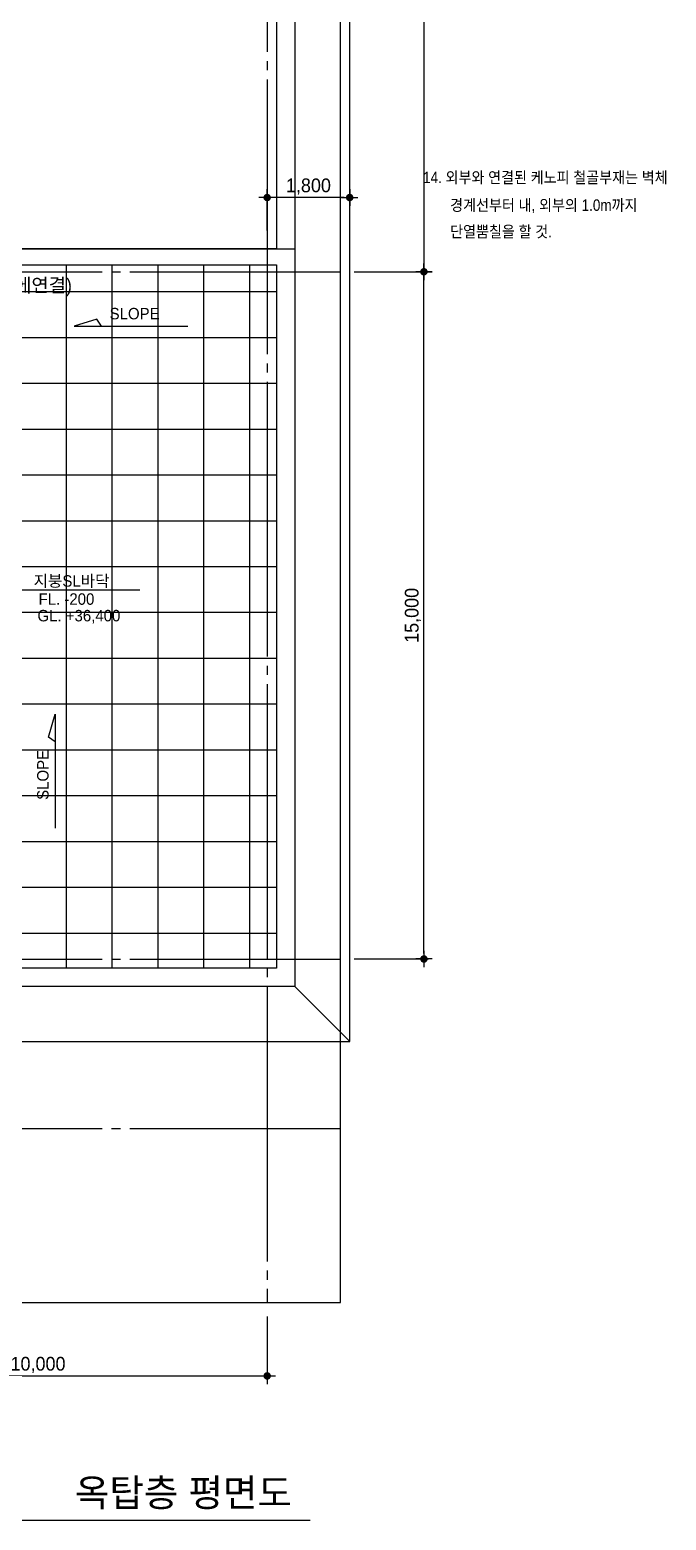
# Model space of a CAD drawing. Extents: x 14580073 to 14658235, y -1804798 to -1750552.
# Drawn here: x 14642894 to 14656778, y -1803798 to -1771268 of the extents above; entities that cross this region are included whole.
import ezdxf
from ezdxf.enums import TextEntityAlignment as Align

# ---------------------------------------------------------------- set-up
doc = ezdxf.new("R2010")
doc.units = 0
doc.header["$LTSCALE"] = 100
doc.header["$MEASUREMENT"] = 0
doc.header["$PDSIZE"] = -10
doc.linetypes.add('CEN', pattern=[66, 60, -2, 2, -2])
doc.layers.get('0').update_dxf_attribs({"linetype": 'CONTINUOUS'})
doc.layers.get('Defpoints').update_dxf_attribs({"linetype": 'CONTINUOUS'})
for name, color, linetype in [('8', 8, 'CONTINUOUS'), ('CEN', 1, 'CEN'), ('DIM', 7, 'CONTINUOUS'), ('EL4', 6, 'CONTINUOUS'), ('LEVEL-1', 4, 'CONTINUOUS'), ('SYM', 7, 'CONTINUOUS'), ('TE2', 3, 'CONTINUOUS'), ('TEXT', 2, 'CONTINUOUS'), ('TEXT1', 7, 'CONTINUOUS'), ('TITLE', 3, 'CONTINUOUS')]:
    doc.layers.add(name, color=color, linetype=linetype)
doc.styles.add('HY울를도M', font='HYWULM.TTF')
doc.styles.add('굴림', font='H2HDRM.TTF')
doc.dimstyles.new('DIM50', dxfattribs={"dimscale": 50, "dimtxt": 3, "dimasz": 1.2, "dimexe": 1, "dimexo": 1, "dimgap": 0.6, "dimtad": 1, "dimdec": 4, "dimzin": 0, "dimdsep": 46, "dimlunit": 6, "dimtxsty": '굴림', "dimblk": 'DOTT', "dimcen": 0.09, "dimadec": 0, "dimazin": 0, "dimtfac": 1, "dimtdec": 4, "dimtofl": 0, "dimtmove": 2, "dimatfit": 2, "dimldrblk": 'DOTT', "dimfxl": 1, "dimtolj": 1, "dimtzin": 0, "dimarcsym": 0})

# ---------------------------------------------------------------- blocks, each defined once
blk = doc.blocks.new('DOTT')
for p, q in [((-1.5, 0), (1.5, 0)), ((0, 1.5), (0, -1.5))]:
    blk.add_line(p, q)
at = {"color": 6, "const_width": 0.68}
blk.add_lwpolyline([(-0.34, 0, 1), (0.34, 0, 1)], format="xyb", close=True, dxfattribs=at)
blk = doc.blocks.new('*D35')
at = {"layer": 'Defpoints', "color": 0, "lineweight": -3}
for p in [(14649673, -1776549), (14651493, -1776549), (14649673, -1791549)]:
    blk.add_point(p, dxfattribs=at)
at = {"layer": 'DIM', "color": 7, "lineweight": -2}
for p, q in [((14649973, -1776549), (14651593, -1776549)), ((14651493, -1791429), (14651493, -1776669)), ((14649973, -1791549), (14651593, -1791549))]:
    blk.add_line(p, q, dxfattribs=at)
at = {"layer": 'DIM', "color": 7, "lineweight": -2, "xscale": 120, "yscale": 120, "zscale": 120}
for p, rotation in [((14651493, -1776549), 90), ((14651493, -1791549), 270)]:
    blk.add_blockref('DOTT', p, dxfattribs=dict(at, rotation=rotation))
at = {"layer": 'DIM', "color": 3, "insert": (14651254, -1784049), "char_height": 300, "attachment_point": 5, "rotation": 90, "style": '굴림'}
blk.add_mtext('\\A1;15,000', dxfattribs=at)
blk = doc.blocks.new('*D36')
at = {"layer": 'Defpoints', "color": 0, "lineweight": -3}
for p in [(14649673, -1761549), (14649673, -1776549), (14651493, -1776549)]:
    blk.add_point(p, dxfattribs=at)
at = {"layer": 'DIM', "color": 7, "lineweight": -2}
for p, q in [((14649973, -1761549), (14651593, -1761549)), ((14651493, -1761669), (14651493, -1776429)), ((14649973, -1776549), (14651593, -1776549))]:
    blk.add_line(p, q, dxfattribs=at)
at = {"layer": 'DIM', "color": 7, "lineweight": -2, "xscale": 120, "yscale": 120, "zscale": 120}
for p, rotation in [((14651493, -1761549), 90), ((14651493, -1776549), 270)]:
    blk.add_blockref('DOTT', p, dxfattribs=dict(at, rotation=rotation))
at = {"layer": 'DIM', "color": 3, "insert": (14651254, -1769049), "char_height": 300, "attachment_point": 5, "rotation": 90, "style": '굴림'}
blk.add_mtext('\\A1;15,000', dxfattribs=at)
blk = doc.blocks.new('*D40')
at = {"layer": 'Defpoints', "color": 0, "lineweight": -3}
for p in [(14648073, -1774929), (14648073, -1775949), (14649873, -1776099)]:
    blk.add_point(p, dxfattribs=at)
at = {"layer": 'DIM', "color": 7, "lineweight": -2}
for p, q in [((14648073, -1775649), (14648073, -1774829)), ((14649873, -1775799), (14649873, -1774829)), ((14649753, -1774929), (14648193, -1774929))]:
    blk.add_line(p, q, dxfattribs=at)
at = {"layer": 'DIM', "color": 7, "lineweight": -2, "xscale": 120, "yscale": 120, "zscale": 120, "rotation": 180}
blk.add_blockref('DOTT', (14648073, -1774929), dxfattribs=at)
at = {"layer": 'DIM', "color": 7, "lineweight": -2, "xscale": 120, "yscale": 120, "zscale": 120}
blk.add_blockref('DOTT', (14649873, -1774929), dxfattribs=at)
at = {"layer": 'DIM', "color": 3, "insert": (14648973, -1774691), "char_height": 300, "attachment_point": 5, "style": '굴림'}
blk.add_mtext('\\A1;1,800', dxfattribs=at)
blk = doc.blocks.new('*D45')
at = {"layer": 'Defpoints', "color": 0, "lineweight": -3}
for p in [(14638073, -1799049), (14648073, -1799049), (14648073, -1800649)]:
    blk.add_point(p, dxfattribs=at)
at = {"layer": 'DIM', "color": 7, "lineweight": -2}
for p, q in [((14638073, -1799349), (14638073, -1800749)), ((14648073, -1799349), (14648073, -1800749)), ((14638193, -1800649), (14647953, -1800649))]:
    blk.add_line(p, q, dxfattribs=at)
at = {"layer": 'DIM', "color": 7, "lineweight": -2, "xscale": 120, "yscale": 120, "zscale": 120, "rotation": 180}
blk.add_blockref('DOTT', (14638073, -1800649), dxfattribs=at)
at = {"layer": 'DIM', "color": 7, "lineweight": -2, "xscale": 120, "yscale": 120, "zscale": 120}
blk.add_blockref('DOTT', (14648073, -1800649), dxfattribs=at)
at = {"layer": 'DIM', "color": 3, "insert": (14643073, -1800411), "char_height": 300, "attachment_point": 5, "style": '굴림'}
blk.add_mtext('\\A1;10,000', dxfattribs=at)

msp = doc.modelspace()

# ---------------------------------------------------------------- hatches: boundary and pattern name
at = {"layer": '8'}
h = msp.add_hatch(dxfattribs=at)
h.set_pattern_fill('_USER', color=256, scale=1000, style=0, double=1, pattern_type=0)
h.set_pattern_definition([(0, (1515692, -5164982.4), (0, 1000), []), (90, (1515692, -5164982.4), (-1000, 6e-14), [])])
h.paths.add_polyline_path([(14627473.21252, -1776399.19177), (14617973.21252, -1776399.19177), (14617973.21252, -1791749.19177), (14627473.21252, -1791749.19177)])
h.paths.add_polyline_path([(14648273.21252, -1776399.19177), (14638673.21252, -1776399.19177), (14638673.21252, -1791749.19177), (14648273.21252, -1791749.19177)])

# ---------------------------------------------------------------- linework, layer by layer
msp.add_lwpolyline([(14617973.21252, -1761649.19177), (14648273.21252, -1761649.19177), (14648273.21252, -1776049.19177), (14638673.21252, -1776049.19177), (14638673.21252, -1775049.19177), (14637573.21407, -1775049.19177), (14637573.20973, -1775949.22513), (14627473.21252, -1775949.17645), (14627473.21252, -1776049.19177), (14617973.21252, -1776049.19177), (14617973.21252, -1761649.19177)], dxfattribs=at)
at = {"layer": 'CEN', "linetype": 'CEN'}
for p, q in [((14648073.21252, -1759149.19177), (14648073.21252, -1799049.19177)), ((14585673.21252, -1776549.19177), (14649673.21252, -1776549.19177)), ((14585673.21252, -1791549.19177), (14649673.21252, -1791549.19177)), ((14585673.21252, -1795249.19177), (14649673.21252, -1795249.19177))]:
    msp.add_line(p, q, dxfattribs=at)
at = {"layer": 'Defpoints', "color": 76}
msp.add_lwpolyline([(14585673.21252, -1799049.19177), (14649673.21252, -1799049.19177), (14649673.21252, -1759149.19177), (14585673.21252, -1759149.19177)], close=True, dxfattribs=at)
at = {"layer": 'EL4'}
msp.add_line((14649873.21252, -1793349.19177), (14648673.21252, -1792149.19177), dxfattribs=at)
msp.add_lwpolyline([(14638673.21252, -1793349.19177), (14649873.21252, -1793349.19177), (14649873.21252, -1759749.19177), (14616073.21252, -1759749.19177), (14616073.21252, -1763349.19177), (14618073.21252, -1763349.19177)], dxfattribs=at)
at = {"layer": 'EL4', "color": 4}
for points in [[(14617573.21252, -1776049.19177), (14617573.21252, -1760949.19177), (14648673.21252, -1760949.19177), (14648673.21252, -1776049.19177)], [(14617973.21252, -1776049.19177), (14617973.21252, -1761349.19177), (14648273.21252, -1761349.19177), (14648273.21252, -1776049.19177)], [(14638673.21252, -1776049.19177), (14648673.21252, -1776049.19177), (14648673.21252, -1792149.19177), (14638673.21252, -1792149.19177)], [(14638673.21252, -1776399.19177), (14648273.21252, -1776399.19177), (14648273.21252, -1791749.19177), (14638673.21252, -1791749.19177), (14638673.21252, -1791049.19177)]]:
    msp.add_lwpolyline(points, dxfattribs=at)
at = {"layer": 'LEVEL-1'}
msp.add_line((14642391.40916, -1783489.84886), (14645295.76423, -1783489.84886), dxfattribs=at)
at = {"layer": 'SYM'}
msp.add_line((14641013.61479, -1803798.15773), (14649013.61479, -1803798.15773), dxfattribs=at)
at = {"layer": 'SYM', "color": 4, "ltscale": 2}
for points in [[(14644459.30978, -1777733.72559), (14644359.30978, -1777583.72559), (14643859.30978, -1777733.72559), (14646344.04446, -1777733.72559)], [(14643449.95656, -1786808.63927), (14643299.95656, -1786708.63927), (14643449.95656, -1786208.63927), (14643449.95656, -1788693.37395)]]:
    msp.add_lwpolyline(points, dxfattribs=at)

# ---------------------------------------------------------------- texts
at = {"layer": 'TE2', "style": 'HY울를도M'}
msp.add_text('SLOPE', height=250, dxfattribs=at).set_placement((14645181.00934, -1777462.51882), align=Align.MIDDLE_CENTER)
msp.add_text('SLOPE', height=250, rotation=90, dxfattribs=at).set_placement((14643178.74979, -1787530.33883), align=Align.MIDDLE_CENTER)
at = {"layer": 'TEXT', "style": 'HY울를도M', "width": 0.9}
for s, p in [('14. 외부와 연결된 케노피 철골부재는 벽체', (14651474.46426, -1774614.18827)), ('경계선부터 내, 외부의 1.0m까지', (14652065.31123, -1775219.24407)), ('단열뿜칠을 할 것.', (14652065.31123, -1775796.73051))]:
    msp.add_text(s, height=250, dxfattribs=at).set_placement(p)
at = {"layer": 'TEXT', "style": 'HY울를도M'}
for s, p in [('지붕SL바닥', (14642977.32557, -1783422.20813)), ('FL. -200', (14643085.0063, -1783817.42737)), ('GL. +36,400', (14643060.95656, -1784179.78922))]:
    msp.add_text(s, height=250, dxfattribs=at).set_placement(p)
at = {"layer": 'TEXT1', "style": 'HY울를도M'}
msp.add_text('(하부PS에연결)', height=300, dxfattribs=at).set_placement((14641146.55432, -1776992.33126))
at = {"layer": 'TITLE', "style": 'HY울를도M'}
msp.add_text('옥탑층 평면도', height=600, dxfattribs=at).set_placement((14648613.61479, -1803678.15773), align=Align.BOTTOM_RIGHT)

# ---------------------------------------------------------------- dimensions: what is measured, and where the dimension line sits
at = {"layer": 'DIM'}
for p1, picture, middle in [((14649673.21252, -1761549.19177), '*D36', (14651254.26695, -1769049.19177)), ((14649673.21252, -1791549.19177), '*D35', (14651254.26695, -1784049.19177))]:
    dim = msp.add_linear_dim(base=(14651492.93526, -1776549.19177), p1=p1, p2=(14649673.21252, -1776549.19177), angle=90, dimstyle='DIM50', override={"dimscale": 100, "dimexo": 3}, dxfattribs=at)
    dim.commit()
    dim.dimension.update_dxf_attribs({"geometry": picture, "text_midpoint": middle})
for base, p1, p2, picture, middle in [((14648073.21252, -1774929.46903), (14649873.21252, -1776099.19177), (14648073.21252, -1775949.19177), '*D40', (14648973.21252, -1774690.80072)), ((14648073.2125201095, -1800649.19177466), (14638073.2125701699, -1799049.19177466), (14648073.2125201095, -1799049.1911115521), '*D45', (14643073.2125451397, -1800410.523463933))]:
    dim = msp.add_linear_dim(base=base, p1=p1, p2=p2, dimstyle='DIM50', override={"dimscale": 100, "dimexo": 3}, dxfattribs=at)
    dim.commit()
    dim.dimension.update_dxf_attribs({"geometry": picture, "text_midpoint": middle})

doc.saveas('drawing.dxf')
